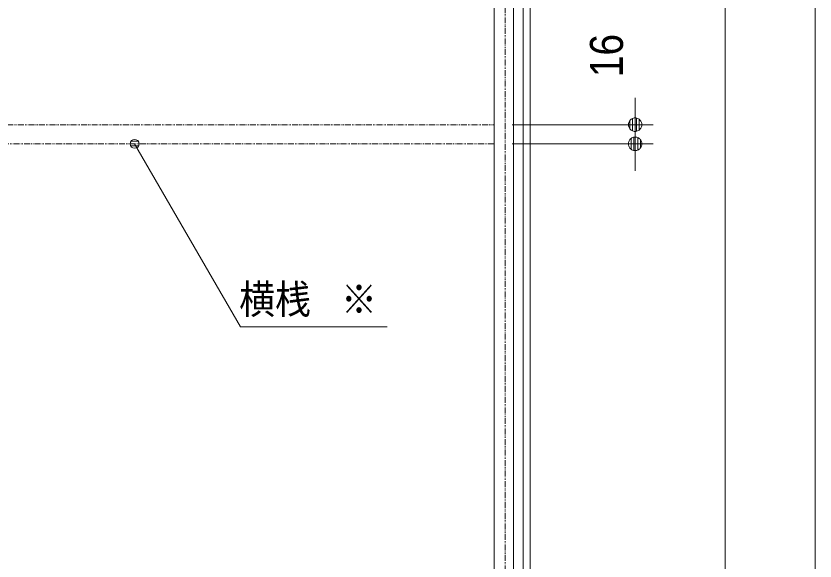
# Model space of a CAD drawing. Units: millimetres, scale not verified. Extents: x -4547 to 4547, y -2284 to 2284.
# Drawn here: x 188 to 854, y -1152 to -697 of the extents above; entities that cross this region are included whole.
import ezdxf
from ezdxf.enums import TextEntityAlignment as Align

# ---------------------------------------------------------------- set-up
doc = ezdxf.new("R2010")
doc.units = ezdxf.units.MM
doc.header["$LTSCALE"] = 20
doc.linetypes.add('DOUBLE_CHAIN1', pattern=[8.8, 5, -1, 0.6, -0.6, 0.6, -1])
for name, color, linetype, lineweight in [('0-0_2寸法-2', 7, 'Continuous', 9), ('0-1_0', 7, 'Continuous', 9), ('0-2_2寸法-1', 7, 'Continuous', 9), ('0-3_2寸法-3', 7, 'Continuous', 9), ('0-4_3一般', 7, 'Continuous', 9)]:
    doc.layers.add(name, color=color, linetype=linetype, lineweight=lineweight)
doc.styles.add('ＭＳ ゴシック', font='')
doc.styles.add('ＭＳ Ｐゴシック', font='')
doc.styles.get('ＭＳ ゴシック').set_extended_font_data('MS Gothic')
doc.styles.get('ＭＳ Ｐゴシック').set_extended_font_data('MS PGothic')

# ---------------------------------------------------------------- blocks, each defined once
blk = doc.blocks.new('_Dot')
at = {"layer": '0-1_0'}
for p, q in [((-10, 0), (-20, 0)), ((9.78, 2), (-9.78, 2)), ((7.99, 6), (-7.99, 6)), ((9.16, -3.98), (-9.16, -3.98)), ((6, -7.98), (-6, -7.98))]:
    blk.add_line(p, q, dxfattribs=at)
for points in [[(10, 0), (9.92, 1.25), (9.69, 2.49), (9.3, 3.68), (8.76, 4.82), (8.09, 5.88), (7.29, 6.85), (6.37, 7.71), (5.36, 8.44), (4.26, 9.05), (3.09, 9.51), (1.87, 9.82), (0.63, 9.98), (-0.63, 9.98), (-1.87, 9.82), (-3.09, 9.51), (-4.26, 9.05), (-5.36, 8.44), (-6.37, 7.71), (-7.29, 6.85), (-8.09, 5.88), (-8.76, 4.82), (-9.3, 3.68), (-9.69, 2.49), (-9.92, 1.25), (-10, 0), (0, 0)], [(-10, 0), (-9.92, -1.25), (-9.69, -2.49), (-9.3, -3.68), (-8.76, -4.82), (-8.09, -5.88), (-7.29, -6.85), (-6.37, -7.71), (-5.36, -8.44), (-4.26, -9.05), (-3.09, -9.51), (-1.87, -9.82), (-0.63, -9.98), (0.63, -9.98), (1.87, -9.82), (3.09, -9.51), (4.26, -9.05), (5.36, -8.44), (6.37, -7.71), (7.29, -6.85), (8.09, -5.88), (8.76, -4.82), (9.3, -3.68), (9.69, -2.49), (9.92, -1.25), (10, 0), (0, 0)]]:
    blk.add_lwpolyline(points, close=True, dxfattribs=at)
blk = doc.blocks.new('グループ-26')
at = {"layer": '0-4_3一般'}
for p, q in [((38544.5, 14720), (38544.5, -31580)), ((38864.5, 14720), (38864.5, -31580))]:
    blk.add_line(p, q, dxfattribs=at)
at = {"layer": '0-4_3一般', "linetype": 'DOUBLE_CHAIN1'}
blk.add_line((38727.3, 13840), (38727.3, -30760), dxfattribs=at)
blk = doc.blocks.new('グループ-27')
at = {"layer": '0-4_3一般', "linetype": 'DOUBLE_CHAIN1'}
blk.add_line((39144.5, -31920), (39144.5, 15080), dxfattribs=at)
blk = doc.blocks.new('グループ-29')
at = {"layer": '0-4_3一般'}
blk.add_lwpolyline([(39144.5, 15080), (39144.5, -31740), (39024.5, -31740), (39024.5, 15080)], close=True, dxfattribs=at)
blk = doc.blocks.new('グループ-34')
at = {"layer": '0-4_3一般'}
for name in ['グループ-27', 'グループ-29', 'グループ-26']:
    blk.add_blockref(name, (0, 0), dxfattribs=at)
blk = doc.blocks.new('グループ-109')
at = {"layer": '0-4_3一般', "linetype": 'DOUBLE_CHAIN1'}
blk.add_lwpolyline([(24084.5, -15760), (38544.5, -15760), (38544.5, -16080), (24084.5, -16080)], close=True, dxfattribs=at)
blk = doc.blocks.new('グループ-111')
at = {"layer": '0-4_3一般'}
blk.add_blockref('グループ-109', (0, 0), dxfattribs=at)

msp = doc.modelspace()

# ---------------------------------------------------------------- linework, layer by layer
at = {"layer": '0-0_2寸法-2'}
for p, q in [((704.1, -776.74), (704.1, -765.49)), ((601.6, -788), (719.1, -788)), ((704.1, -804), (704.1, -788)), ((601.6, -804), (719.1, -804)), ((704.1, -815.26), (704.1, -826.51))]:
    msp.add_line(p, q, dxfattribs=at)
at = {"layer": '0-2_2寸法-1'}
for p, q in [((854.15, 742.74), (854.15, -1584.74)), ((779.1, 724.74), (779.1, -1570.74))]:
    msp.add_line(p, q, dxfattribs=at)
at = {"layer": '0-3_2寸法-3'}
for p, q in [((289.92, -805.76), (283.29, -805.76)), ((289.61, -801.76), (283.6, -801.76))]:
    msp.add_line(p, q, dxfattribs=at)
msp.add_lwpolyline([(497.25, -956.84), (374.84, -956.84), (286.6, -804)], dxfattribs=at)
msp.add_circle((286.6, -804), 3.75, dxfattribs=at)
msp.add_circle((286.6, -804), 3.75, dxfattribs=at)

# ---------------------------------------------------------------- block references
at = {"layer": '0-0_2寸法-2', "xscale": 0.5627563, "yscale": 0.5627563}
for p, rotation in [((704.1, -788), 270), ((704.1, -804), 90)]:
    msp.add_blockref('_Dot', p, dxfattribs=dict(at, rotation=rotation))
at = {"layer": '0-4_3一般', "xscale": 0.05, "yscale": 0.05}
for name in ['グループ-34', 'グループ-111']:
    msp.add_blockref(name, (-1340.62, 0), dxfattribs=at)

# ---------------------------------------------------------------- texts
at = {"layer": '0-0_2寸法-2', "style": 'ＭＳ Ｐゴシック', "width": 0.9}
msp.add_text('16', height=27.57, rotation=90, dxfattribs=at).set_placement((702.24, -748.37), align=Align.BOTTOM_LEFT)
at = {"layer": '0-3_2寸法-3', "style": 'ＭＳ ゴシック', "width": 0.9}
for s, p in [('横桟', (373.83, -953.21)), ('※', (458.84, -953.21))]:
    msp.add_text(s, height=24.34, dxfattribs=at).set_placement(p, align=Align.BOTTOM_LEFT)

doc.saveas('drawing.dxf')
